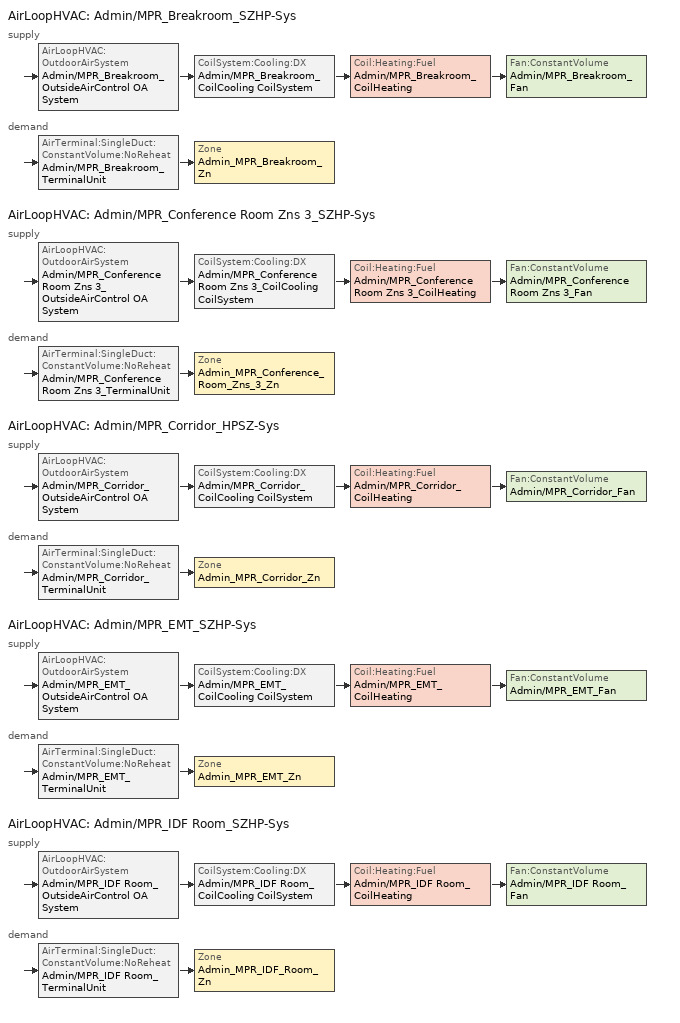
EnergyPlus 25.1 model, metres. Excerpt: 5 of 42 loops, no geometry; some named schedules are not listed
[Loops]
AirLoopHVAC 'Admin/MPR_Breakroom_SZHP-Sys'
 supply: AirLoopHVAC:OutdoorAirSystem 'Admin/MPR_Breakroom_OutsideAirControl OA System' > CoilSystem:Cooling:DX 'Admin/MPR_Breakroom_CoilCooling CoilSystem' > Coil:Heating:Fuel 'Admin/MPR_Breakroom_CoilHeating' > Fan:ConstantVolume 'Admin/MPR_Breakroom_Fan'
 demand: AirTerminal:SingleDuct:ConstantVolume:NoReheat 'Admin/MPR_Breakroom_TerminalUnit' > Zone 'Admin_MPR_Breakroom_Zn'
AirLoopHVAC 'Admin/MPR_Conference Room Zns 3_SZHP-Sys'
 supply: AirLoopHVAC:OutdoorAirSystem 'Admin/MPR_Conference Room Zns 3_OutsideAirControl OA System' > CoilSystem:Cooling:DX 'Admin/MPR_Conference Room Zns 3_CoilCooling CoilSystem' > Coil:Heating:Fuel 'Admin/MPR_Conference Room Zns 3_CoilHeating' > Fan:ConstantVolume 'Admin/MPR_Conference Room Zns 3_Fan'
 demand: AirTerminal:SingleDuct:ConstantVolume:NoReheat 'Admin/MPR_Conference Room Zns 3_TerminalUnit' > Zone 'Admin_MPR_Conference_Room_Zns_3_Zn'
AirLoopHVAC 'Admin/MPR_Corridor_HPSZ-Sys'
 supply: AirLoopHVAC:OutdoorAirSystem 'Admin/MPR_Corridor_OutsideAirControl OA System' > CoilSystem:Cooling:DX 'Admin/MPR_Corridor_CoilCooling CoilSystem' > Coil:Heating:Fuel 'Admin/MPR_Corridor_CoilHeating' > Fan:ConstantVolume 'Admin/MPR_Corridor_Fan'
 demand: AirTerminal:SingleDuct:ConstantVolume:NoReheat 'Admin/MPR_Corridor_TerminalUnit' > Zone 'Admin_MPR_Corridor_Zn'
AirLoopHVAC 'Admin/MPR_EMT_SZHP-Sys'
 supply: AirLoopHVAC:OutdoorAirSystem 'Admin/MPR_EMT_OutsideAirControl OA System' > CoilSystem:Cooling:DX 'Admin/MPR_EMT_CoilCooling CoilSystem' > Coil:Heating:Fuel 'Admin/MPR_EMT_CoilHeating' > Fan:ConstantVolume 'Admin/MPR_EMT_Fan'
 demand: AirTerminal:SingleDuct:ConstantVolume:NoReheat 'Admin/MPR_EMT_TerminalUnit' > Zone 'Admin_MPR_EMT_Zn'
AirLoopHVAC 'Admin/MPR_IDF Room_SZHP-Sys'
 supply: AirLoopHVAC:OutdoorAirSystem 'Admin/MPR_IDF Room_OutsideAirControl OA System' > CoilSystem:Cooling:DX 'Admin/MPR_IDF Room_CoilCooling CoilSystem' > Coil:Heating:Fuel 'Admin/MPR_IDF Room_CoilHeating' > Fan:ConstantVolume 'Admin/MPR_IDF Room_Fan'
 demand: AirTerminal:SingleDuct:ConstantVolume:NoReheat 'Admin/MPR_IDF Room_TerminalUnit' > Zone 'Admin_MPR_IDF_Room_Zn'
[DesignSpecification:OutdoorAir] Outdoor Air Method=Maximum; Outdoor Air Flow per Person {m3/s-person}=7.07921e-05; Outdoor Air Flow per Zone Floor Area {m3/s-m2}=0.000762; Outdoor Air Flow per Zone {m3/s}=0; Outdoor Air Flow Air Changes per Hour {1/hr}=0; Outdoor Air Schedule=SchoolK8MPRHVACAvail
DSOA_Admin_MPR_Breakroom_Zn; DSOA_Admin_MPR_Conference_Room_Zns_3_Zn; DSOA_Admin_MPR_Corridor_Zn; DSOA_Admin_MPR_EMT_Zn; DSOA_Admin_MPR_IDF_Room_Zn
[ZoneControl:Thermostat] Temperature Difference Between Cutout And Setpoint {deltaC}=0
Name | Zone or ZoneList | Control Type Schedule | Control 1
ZC_Admin_MPR_Breakroom_Zn | Admin_MPR_Breakroom_Zn | Admin_MPR_Breakroom_Zn Zn Thermostat Schedule | TSDSP_Admin_MPR_Breakroom_Zn
ZC_Admin_MPR_Corridor_Zn | Admin_MPR_Corridor_Zn | Admin_MPR_Corridor_Zn Zn Thermostat Schedule | TSDSP_Admin_MPR_Corridor_Zn
[ThermostatSetpoint:DualSetpoint] Heating Setpoint Temperature Schedule=SchoolK8MPRHtgSetpt; Cooling Setpoint Temperature Schedule=SchoolK8MPRClgSetpt
TSDSP_Admin_MPR_Breakroom_Zn; TSDSP_Admin_MPR_Corridor_Zn
[Sizing:Zone] Zone Cooling Design Supply Air Temperature Input Method=TemperatureDifference; Zone Cooling Design Supply Air Temperature {C}=14; Zone Cooling Design Supply Air Temperature Difference {deltaC}=11.1111; Zone Heating Design Supply Air Temperature Input Method=TemperatureDifference; Zone Heating Design Supply Air Temperature {C}=40; Zone Heating Design Supply Air Temperature Difference {deltaC}=13.8889; Zone Cooling Design Supply Air Humidity Ratio {kgWater/kgDryAir}=0.0085; Zone Heating Design Supply Air Humidity Ratio {kgWater/kgDryAir}=0.008; Zone Heating Sizing Factor=1; Zone Cooling Sizing Factor=1; Cooling Design Air Flow Method=DesignDay; Cooling Design Air Flow Rate {m3/s}=0; Cooling Minimum Air Flow per Zone Floor Area {m3/s-m2}=0; Cooling Minimum Air Flow {m3/s}=0; Cooling Minimum Air Flow Fraction=0; Heating Design Air Flow Method=DesignDay; Heating Design Air Flow Rate {m3/s}=0; Heating Maximum Air Flow per Zone Floor Area {m3/s-m2}=0; Heating Maximum Air Flow {m3/s}=0; Heating Maximum Air Flow Fraction=0; Account for Dedicated Outdoor Air System=No; Zone Load Sizing Method=Sensible Load Only No Latent Load; Zone Latent Cooling Design Supply Air Humidity Ratio Input Method=HumidityRatioDifference; Zone Cooling Design Supply Air Humidity Ratio Difference {kgWater/kgDryAir}=0.005; Zone Latent Heating Design Supply Air Humidity Ratio Input Method=HumidityRatioDifference; Zone Humidification Design Supply Air Humidity Ratio Difference {kgWater/kgDryAir}=0.005
Name | Design Specification Outdoor Air Object
Admin_MPR_Breakroom_Zn | DSOA_Admin_MPR_Breakroom_Zn
Admin_MPR_Conference_Room_Zns_3_Zn | DSOA_Admin_MPR_Conference_Room_Zns_3_Zn
Admin_MPR_Corridor_Zn | DSOA_Admin_MPR_Corridor_Zn
Admin_MPR_EMT_Zn | DSOA_Admin_MPR_EMT_Zn
Admin_MPR_IDF_Room_Zn | DSOA_Admin_MPR_IDF_Room_Zn
[Sizing:System] Type of Load to Size On=Sensible; Design Outdoor Air Flow Rate {m3/s}=Autosize; Central Heating Maximum System Air Flow Ratio=1; Preheat Design Temperature {C}=5.68434e-14; Preheat Design Humidity Ratio {kgWater/kgDryAir}=0; Precool Design Temperature {C}=5.68434e-14; Precool Design Humidity Ratio {kgWater/kgDryAir}=0; Central Cooling Design Supply Air Temperature {C}=12.7778; Central Heating Design Supply Air Temperature {C}=35; Type of Zone Sum to Use=NonCoincident; 100% Outdoor Air in Cooling=No; 100% Outdoor Air in Heating=No; Central Cooling Design Supply Air Humidity Ratio {kgWater/kgDryAir}=0.0085; Central Heating Design Supply Air Humidity Ratio {kgWater/kgDryAir}=0.008; Cooling Supply Air Flow Rate Method=DesignDay; Cooling Supply Air Flow Rate {m3/s}=0; Cooling Supply Air Flow Rate Per Floor Area {m3/s-m2}=0.00996765; Cooling Fraction of Autosized Cooling Supply Air Flow Rate=1; Cooling Supply Air Flow Rate Per Unit Cooling Capacity {m3/s-W}=3.94755e-05; Heating Supply Air Flow Rate Method=DesignDay; Heating Supply Air Flow Rate {m3/s}=0; Heating Supply Air Flow Rate Per Floor Area {m3/s-m2}=0.00996765; Heating Fraction of Autosized Heating Supply Air Flow Rate=1; Heating Fraction of Autosized Cooling Supply Air Flow Rate=1; Heating Supply Air Flow Rate Per Unit Heating Capacity {m3/s-W}=3.15882e-05; System Outdoor Air Method=ZoneSum; Zone Maximum Outdoor Air Fraction=1; Cooling Design Capacity Method=CoolingDesignCapacity; Cooling Design Capacity {W}=Autosize; Cooling Design Capacity Per Floor Area {W/m2}=234.7; Fraction of Autosized Cooling Design Capacity=1; Heating Design Capacity Method=HeatingDesignCapacity; Heating Design Capacity {W}=Autosize; Heating Design Capacity Per Floor Area {W/m2}=157; Fraction of Autosized Heating Design Capacity=1; Central Cooling Capacity Control Method=OnOff; Occupant Diversity=Autosize
Admin/MPR_Breakroom_SZHP-Sys; Admin/MPR_Conference Room Zns 3_SZHP-Sys; Admin/MPR_Corridor_HPSZ-Sys; Admin/MPR_EMT_SZHP-Sys; Admin/MPR_IDF Room_SZHP-Sys
[AirTerminal:SingleDuct:ConstantVolume:NoReheat] Availability Schedule=Always On Discrete; Maximum Air Flow Rate {m3/s}=Autosize
Admin/MPR_Breakroom_TerminalUnit; Admin/MPR_Conference Room Zns 3_TerminalUnit; Admin/MPR_Corridor_TerminalUnit; Admin/MPR_EMT_TerminalUnit; Admin/MPR_IDF Room_TerminalUnit
[Zone equipment]
Admin_MPR_Breakroom_Zn: Admin/MPR_Breakroom_TerminalUnit
Admin_MPR_Conference_Room_Zns_3_Zn: Admin/MPR_Conference Room Zns 3_TerminalUnit
Admin_MPR_Corridor_Zn: Admin/MPR_Corridor_TerminalUnit
Admin_MPR_EMT_Zn: Admin/MPR_EMT_TerminalUnit
Admin_MPR_IDF_Room_Zn: Admin/MPR_IDF Room_TerminalUnit
[Fan:ConstantVolume] Availability Schedule=SchoolK8MPRHVACAvail; Fan Total Efficiency=0.57; Pressure Rise {Pa}=891.71; Maximum Flow Rate {m3/s}=Autosize; Motor Efficiency=0.88; Motor In Airstream Fraction=1
Admin/MPR_Breakroom_Fan; Admin/MPR_Conference Room Zns 3_Fan; Admin/MPR_Corridor_Fan; Admin/MPR_EMT_Fan; Admin/MPR_IDF Room_Fan
[Coil:Cooling:DX:SingleSpeed] Availability Schedule=Always On Discrete; Gross Rated Total Cooling Capacity {W}=autosize; Gross Rated Sensible Heat Ratio=Autosize; Rated Air Flow Rate {m3/s}=Autosize; 2017 Rated Evaporator Fan Power Per Volume Flow Rate {W/(m3/s)}=773.3; 2023 Rated Evaporator Fan Power Per Volume Flow Rate {W/(m3/s)}=934.4; Total Cooling Capacity Function of Temperature Curve=CoilClgDXQRatio_fTwbToadbSI; Total Cooling Capacity Function of Flow Fraction Curve=CoilClgDXSnglQRatio_fCFMRatio; Energy Input Ratio Function of Flow Fraction Curve=CoilClgDXSnglEIRRatio_fCFMRatio; Part Load Fraction Correlation Curve=CoilClgDXSEEREIRRatio_fQFrac; Minimum Outdoor Dry-Bulb Temperature for Compressor Operation {C}=-25; Nominal Time for Condensate Removal to Begin {s}=0; Ratio of Initial Moisture Evaporation Rate and Steady State Latent Capacity=0; Maximum Cycling Rate {cycles/hr}=0; Latent Capacity Time Constant {s}=0; Condenser Type=AirCooled; Evaporative Condenser Effectiveness=0.9; Evaporative Condenser Air Flow Rate {m3/s}=Autosize; Evaporative Condenser Pump Rated Power Consumption {W}=Autosize; Maximum Outdoor Dry-Bulb Temperature for Crankcase Heater Operation {C}=10; Basin Heater Capacity {W/K}=0; Basin Heater Setpoint Temperature {C}=2
Name | Gross Rated Cooling COP {W/W} | Energy Input Ratio Function of Temperature Curve | Crankcase Heater Capacity {W}
Admin/MPR_Breakroom_CoilCooling | 3.84 | CoilClgDXSEEREIR_fTwbToadbSI-24 | 14.3779
Admin/MPR_Conference Room Zns 3_CoilCooling | 3.91 | CoilClgDXSEEREIR_fTwbToadbSI-25 | 41.8626
Admin/MPR_Corridor_CoilCooling | 3.84 | CoilClgDXSEEREIR_fTwbToadbSI-23 | 29.034
Admin/MPR_EMT_CoilCooling | 3.84 | CoilClgDXSEEREIR_fTwbToadbSI-20 | 6.95417
Admin/MPR_IDF Room_CoilCooling | 3.84 | CoilClgDXSEEREIR_fTwbToadbSI-15 | 8.50451
[Coil:Heating:Fuel] Availability Schedule=Always On Discrete; Fuel Type=NaturalGas; Burner Efficiency=0.8; Nominal Capacity {W}=Autosize; On Cycle Parasitic Electric Load {W}=0; Part Load Fraction Correlation Curve=CoilHtgFurnFIRRatio_fQRatio; Off Cycle Parasitic Fuel Load {W}=0
Admin/MPR_Breakroom_CoilHeating; Admin/MPR_Conference Room Zns 3_CoilHeating; Admin/MPR_Corridor_CoilHeating; Admin/MPR_EMT_CoilHeating; Admin/MPR_IDF Room_CoilHeating
[CoilSystem:Cooling:DX] Availability Schedule=Always On Discrete
Name | Cooling Coil
Admin/MPR_Breakroom_CoilCooling CoilSystem | Admin/MPR_Breakroom_CoilCooling
Admin/MPR_Conference Room Zns 3_CoilCooling CoilSystem | Admin/MPR_Conference Room Zns 3_CoilCooling
Admin/MPR_Corridor_CoilCooling CoilSystem | Admin/MPR_Corridor_CoilCooling
Admin/MPR_EMT_CoilCooling CoilSystem | Admin/MPR_EMT_CoilCooling
Admin/MPR_IDF Room_CoilCooling CoilSystem | Admin/MPR_IDF Room_CoilCooling
[Controller:OutdoorAir] Minimum Outdoor Air Flow Rate {m3/s}=0; Maximum Outdoor Air Flow Rate {m3/s}=Autosize; Economizer Control Type=NoEconomizer; Economizer Control Action Type=ModulateFlow; Economizer Maximum Limit Enthalpy {J/kg}=64000; Lockout Type=NoLockout; Minimum Limit Type=FixedMinimum; Minimum Outdoor Air Schedule=SchoolK8MPROAControl; High Humidity Control=No; Control High Indoor Humidity Based on Outdoor Humidity Ratio=Yes; Heat Recovery Bypass Control Type=BypassWhenWithinEconomizerLimits; Economizer Operation Staging=InterlockedWithMechanicalCooling
Name | Mechanical Ventilation Controller
Admin/MPR_Breakroom_OutsideAirControl | Admin/MPR_Breakroom_OutsideAirControl Mech Vent Controller
Admin/MPR_Conference Room Zns 3_OutsideAirControl | Admin/MPR_Conference Room Zns 3_OutsideAirControl Mech Vent Controller
Admin/MPR_Corridor_OutsideAirControl | Admin/MPR_Corridor_OutsideAirControl Mech Vent Controller
Admin/MPR_EMT_OutsideAirControl | Admin/MPR_EMT_OutsideAirControl Mech Vent Controller
Admin/MPR_IDF Room_OutsideAirControl | Admin/MPR_IDF Room_OutsideAirControl Mech Vent Controller
[Controller:MechanicalVentilation] Availability Schedule=SchoolK8MPROAControl; Demand Controlled Ventilation=No; System Outdoor Air Method=ZoneSum
Name | Zone or ZoneList 1 | Design Specification Outdoor Air Object Name 1
Admin/MPR_Breakroom_OutsideAirControl Mech Vent Controller | Admin_MPR_Breakroom_Zn | DSOA_Admin_MPR_Breakroom_Zn
Admin/MPR_Conference Room Zns 3_OutsideAirControl Mech Vent Controller | Admin_MPR_Conference_Room_Zns_3_Zn | DSOA_Admin_MPR_Conference_Room_Zns_3_Zn
Admin/MPR_Corridor_OutsideAirControl Mech Vent Controller | Admin_MPR_Corridor_Zn | DSOA_Admin_MPR_Corridor_Zn
Admin/MPR_EMT_OutsideAirControl Mech Vent Controller | Admin_MPR_EMT_Zn | DSOA_Admin_MPR_EMT_Zn
Admin/MPR_IDF Room_OutsideAirControl Mech Vent Controller | Admin_MPR_IDF_Room_Zn | DSOA_Admin_MPR_IDF_Room_Zn
[AirLoopHVAC] Design Supply Air Flow Rate {m3/s}=Autosize; Design Return Air Flow Fraction of Supply Air Flow=1
Admin/MPR_Breakroom_SZHP-Sys; Admin/MPR_Conference Room Zns 3_SZHP-Sys; Admin/MPR_Corridor_HPSZ-Sys; Admin/MPR_EMT_SZHP-Sys; Admin/MPR_IDF Room_SZHP-Sys
[AvailabilityManager:NightCycle] Applicability Schedule=Always On Discrete; Fan Schedule=SchoolK8MPRHVACAvail; Control Type=CycleOnControlZone; Thermostat Tolerance {deltaC}=1.11111; Cycling Run Time Control Type=ThermostatWithMinimumRunTime; Cycling Run Time {s}=900
Name | Control Zone or Zone List
Availability Manager Night Cycle 24 | Admin_MPR_Breakroom_Zn
Availability Manager Night Cycle 25 | Admin_MPR_Conference_Room_Zns_3_Zn
Availability Manager Night Cycle 23 | Admin_MPR_Corridor_Zn
Availability Manager Night Cycle 20 | Admin_MPR_EMT_Zn
Availability Manager Night Cycle 15 | Admin_MPR_IDF_Room_Zn
[SetpointManager:SingleZone:Reheat] Control Variable=Temperature; Minimum Supply Air Temperature {C}=-99; Maximum Supply Air Temperature {C}=99
Name | Control Zone | Setpoint Node or NodeList
Setpoint Manager Single Zone Reheat 24 | Admin_MPR_Breakroom_Zn | Admin/MPR_Breakroom_Fan Outlet Node
Setpoint Manager Single Zone Reheat 25 | Admin_MPR_Conference_Room_Zns_3_Zn | Admin/MPR_Conference Room Zns 3_Fan Outlet Node
Setpoint Manager Single Zone Reheat 23 | Admin_MPR_Corridor_Zn | Admin/MPR_Corridor_Fan Outlet Node
Setpoint Manager Single Zone Reheat 20 | Admin_MPR_EMT_Zn | Admin/MPR_EMT_Fan Outlet Node
Setpoint Manager Single Zone Reheat 15 | Admin_MPR_IDF_Room_Zn | Admin/MPR_IDF Room_Fan Outlet Node
[SetpointManager:MixedAir] Control Variable=Temperature
Name | Setpoint Node or NodeList
Admin/MPR_Breakroom_OutsideAirControl OA System Mixed Air Node OS Default SPM | Admin/MPR_Breakroom_OutsideAirControl OA System Mixed Air Node
Admin/MPR_Breakroom_CoilCooling Outlet Node OS Default SPM | Admin/MPR_Breakroom_CoilCooling Outlet Node
Admin/MPR_Breakroom_CoilHeating Outlet Node OS Default SPM | Admin/MPR_Breakroom_CoilHeating Outlet Node
Admin/MPR_Conference Room Zns 3_OutsideAirControl OA System Mixed Air Node OS Default SPM | Admin/MPR_Conference Room Zns 3_OutsideAirControl OA System Mixed Air Node
Admin/MPR_Conference Room Zns 3_CoilCooling Outlet Node OS Default SPM | Admin/MPR_Conference Room Zns 3_CoilCooling Outlet Node
Admin/MPR_Conference Room Zns 3_CoilHeating Outlet Node OS Default SPM | Admin/MPR_Conference Room Zns 3_CoilHeating Outlet Node
Admin/MPR_Corridor_OutsideAirControl OA System Mixed Air Node OS Default SPM | Admin/MPR_Corridor_OutsideAirControl OA System Mixed Air Node
Admin/MPR_Corridor_CoilCooling Outlet Node OS Default SPM | Admin/MPR_Corridor_CoilCooling Outlet Node
Admin/MPR_Corridor_CoilHeating Outlet Node OS Default SPM | Admin/MPR_Corridor_CoilHeating Outlet Node
Admin/MPR_EMT_OutsideAirControl OA System Mixed Air Node OS Default SPM | Admin/MPR_EMT_OutsideAirControl OA System Mixed Air Node
Admin/MPR_EMT_CoilCooling Outlet Node OS Default SPM | Admin/MPR_EMT_CoilCooling Outlet Node
Admin/MPR_EMT_CoilHeating Outlet Node OS Default SPM | Admin/MPR_EMT_CoilHeating Outlet Node
Admin/MPR_IDF Room_OutsideAirControl OA System Mixed Air Node OS Default SPM | Admin/MPR_IDF Room_OutsideAirControl OA System Mixed Air Node
Admin/MPR_IDF Room_CoilCooling Outlet Node OS Default SPM | Admin/MPR_IDF Room_CoilCooling Outlet Node
Admin/MPR_IDF Room_CoilHeating Outlet Node OS Default SPM | Admin/MPR_IDF Room_CoilHeating Outlet Node
[Schedule:Day:Hourly]
SchoolK8MPRHVACAvailWD; SchoolK8MPROAControlWD: 0, 0, 0, 0, 0, 0, 1, 1, 1, 1, 1, 1, 1, 1, 1, 1, 1, 1, 1, 1, 0, 0, 0, 0
SchoolK8MPRHVACAvailSat; SchoolK8MPRHVACAvailSun; SchoolK8MPROAControlSat; SchoolK8MPROAControlSun: 0, 0, 0, 0, 0, 0, 0, 0, 0, 0, 0, 0, 0, 0, 0, 0, 0, 0, 0, 0, 0, 0, 0, 0
SchoolK8MPRHtgSetptSun: 15.56, 15.56, 15.56, 15.56, 15.56, 15.56, 15.56, 15.56, 15.56, 15.56, 15.56, 15.56, 15.56, 15.56, 15.56, 15.56, 15.56, 15.56, 15.56, 15.56, 15.56, 15.56, 15.56, 15.56
[Schedule:Week:Daily]
SchoolK8MPRClgSetptWk: SchoolK8MPRClgSetptSun, SchoolK8MPRClgSetptWD, SchoolK8MPRClgSetptWD, SchoolK8MPRClgSetptWD, SchoolK8MPRClgSetptWD, SchoolK8MPRClgSetptWD, SchoolK8MPRClgSetptSat, SchoolK8MPRClgSetptSun, SchoolK8MPRClgSetptWD, SchoolK8MPRClgSetptWD, SchoolK8MPRClgSetptSun, SchoolK8MPRClgSetptSun
SchoolK8MPRHVACAvailWk: SchoolK8MPRHVACAvailSun, SchoolK8MPRHVACAvailWD, SchoolK8MPRHVACAvailWD, SchoolK8MPRHVACAvailWD, SchoolK8MPRHVACAvailWD, SchoolK8MPRHVACAvailWD, SchoolK8MPRHVACAvailSat, SchoolK8MPRHVACAvailSun, SchoolK8MPRHVACAvailWD, SchoolK8MPRHVACAvailWD, SchoolK8MPRHVACAvailSun, SchoolK8MPRHVACAvailSun
SchoolK8MPRHtgSetptWk: SchoolK8MPRHtgSetptSun, SchoolK8MPRHtgSetptWD, SchoolK8MPRHtgSetptWD, SchoolK8MPRHtgSetptWD, SchoolK8MPRHtgSetptWD, SchoolK8MPRHtgSetptWD, SchoolK8MPRHtgSetptSat, SchoolK8MPRHtgSetptSun, SchoolK8MPRHtgSetptWD, SchoolK8MPRHtgSetptWD, SchoolK8MPRHtgSetptSun, SchoolK8MPRHtgSetptSun
SchoolK8MPROAControlWk: SchoolK8MPROAControlSun, SchoolK8MPROAControlWD, SchoolK8MPROAControlWD, SchoolK8MPROAControlWD, SchoolK8MPROAControlWD, SchoolK8MPROAControlWD, SchoolK8MPROAControlSat, SchoolK8MPROAControlSun, SchoolK8MPROAControlWD, SchoolK8MPROAControlWD, SchoolK8MPROAControlSun, SchoolK8MPROAControlSun
[Schedule:Year]
SchoolK8MPRClgSetpt: SchoolK8MPRClgSetptWk, 1, 1, 12, 31
SchoolK8MPRHVACAvail: SchoolK8MPRHVACAvailWk, 1, 1, 12, 31
SchoolK8MPRHtgSetpt: SchoolK8MPRHtgSetptWk, 1, 1, 12, 31
SchoolK8MPROAControl: SchoolK8MPROAControlWk, 1, 1, 12, 31
[Schedule:Constant]
Always On Discrete: Hourly Value=1
[Schedule:Compact]
Admin_MPR_Breakroom_Zn Zn Thermostat Schedule; Admin_MPR_Corridor_Zn Zn Thermostat Schedule: Through: 12/31, For: AllDays, Until: 24:00, 4
[Curve:Quadratic]
Name | Coefficient1 Constant | Coefficient2 x | Coefficient3 x**2 | Minimum Value of x | Maximum Value of x | Minimum Curve Output | Maximum Curve Output
CoilClgDXSnglQRatio_fCFMRatio | 0.8 | 0.2 | 0 | 0 | 100 | 0.8
CoilClgDXSnglEIRRatio_fCFMRatio | 1.156 | -0.1816 | 0.0256 | 0 | 100
CoilHtgFurnFIRRatio_fQRatio | 0.01861 | 1.09421 | -0.112819 | 0.7 | 1 | 0.73 | 1
[Curve:Cubic]
CoilClgDXSEEREIRRatio_fQFrac: Coefficient1 Constant=1; Coefficient2 x=0; Coefficient3 x**2=0; Coefficient4 x**3=0; Minimum Value of x=0.7; Maximum Value of x=1; Minimum Curve Output=1; Maximum Curve Output=1
[Curve:Biquadratic]
CoilClgDXQRatio_fTwbToadbSI: Coefficient1 Constant=0.86779; Coefficient2 x=0.014245; Coefficient3 x**2=0.000554; Coefficient4 y=-0.007569; Coefficient5 y**2=3.2e-05; Coefficient6 x*y=-0.000191; Minimum Value of x=13.89; Maximum Value of x=25; Minimum Value of y=23.89; Maximum Value of y=46.11; Minimum Curve Output=0.77; Maximum Curve Output=1.29
[Table:IndependentVariable]
CoilClgDXSEEREIR_fTwbToadbSI-24_IndependentVariable_0; CoilClgDXSEEREIR_fTwbToadbSI-25_IndependentVariable_0; CoilClgDXSEEREIR_fTwbToadbSI-23_IndependentVariable_0; CoilClgDXSEEREIR_fTwbToadbSI-20_IndependentVariable_0; CoilClgDXSEEREIR_fTwbToadbSI-15_IndependentVariable_0: Cubic, Constant, 13.89, 25, Temperature, 13.89, 19.44, 25
CoilClgDXSEEREIR_fTwbToadbSI-24_IndependentVariable_1; CoilClgDXSEEREIR_fTwbToadbSI-25_IndependentVariable_1; CoilClgDXSEEREIR_fTwbToadbSI-23_IndependentVariable_1; CoilClgDXSEEREIR_fTwbToadbSI-20_IndependentVariable_1; CoilClgDXSEEREIR_fTwbToadbSI-15_IndependentVariable_1: Cubic, Constant, 27.78, 43.33, Temperature, 27.78, 35, 43.33
[Table:IndependentVariableList]
CoilClgDXSEEREIR_fTwbToadbSI-24_IndependentVariableList: CoilClgDXSEEREIR_fTwbToadbSI-24_IndependentVariable_0, CoilClgDXSEEREIR_fTwbToadbSI-24_IndependentVariable_1
CoilClgDXSEEREIR_fTwbToadbSI-25_IndependentVariableList: CoilClgDXSEEREIR_fTwbToadbSI-25_IndependentVariable_0, CoilClgDXSEEREIR_fTwbToadbSI-25_IndependentVariable_1
CoilClgDXSEEREIR_fTwbToadbSI-23_IndependentVariableList: CoilClgDXSEEREIR_fTwbToadbSI-23_IndependentVariable_0, CoilClgDXSEEREIR_fTwbToadbSI-23_IndependentVariable_1
CoilClgDXSEEREIR_fTwbToadbSI-20_IndependentVariableList: CoilClgDXSEEREIR_fTwbToadbSI-20_IndependentVariable_0, CoilClgDXSEEREIR_fTwbToadbSI-20_IndependentVariable_1
CoilClgDXSEEREIR_fTwbToadbSI-15_IndependentVariableList: CoilClgDXSEEREIR_fTwbToadbSI-15_IndependentVariable_0, CoilClgDXSEEREIR_fTwbToadbSI-15_IndependentVariable_1
[Table:Lookup]
CoilClgDXSEEREIR_fTwbToadbSI-24: CoilClgDXSEEREIR_fTwbToadbSI-24_IndependentVariableList, DivisorOnly, 1, Dimensionless, 0.916875, 1.16301, 1.41138, 0.78414, 1, 1.21791, 0.690413, 0.884805, 1.08116
CoilClgDXSEEREIR_fTwbToadbSI-25: CoilClgDXSEEREIR_fTwbToadbSI-25_IndependentVariableList, DivisorOnly, 1, Dimensionless, 0.916875, 1.16301, 1.41138, 0.78414, 1, 1.21791, 0.690413, 0.884805, 1.08116
CoilClgDXSEEREIR_fTwbToadbSI-23: CoilClgDXSEEREIR_fTwbToadbSI-23_IndependentVariableList, DivisorOnly, 1, Dimensionless, 0.916875, 1.16301, 1.41138, 0.78414, 1, 1.21791, 0.690413, 0.884805, 1.08116
CoilClgDXSEEREIR_fTwbToadbSI-20: CoilClgDXSEEREIR_fTwbToadbSI-20_IndependentVariableList, DivisorOnly, 1, Dimensionless, 0.916875, 1.16301, 1.41138, 0.78414, 1, 1.21791, 0.690413, 0.884805, 1.08116
CoilClgDXSEEREIR_fTwbToadbSI-15: CoilClgDXSEEREIR_fTwbToadbSI-15_IndependentVariableList, DivisorOnly, 1, Dimensionless, 0.916875, 1.16301, 1.41138, 0.78414, 1, 1.21791, 0.690413, 0.884805, 1.08116
